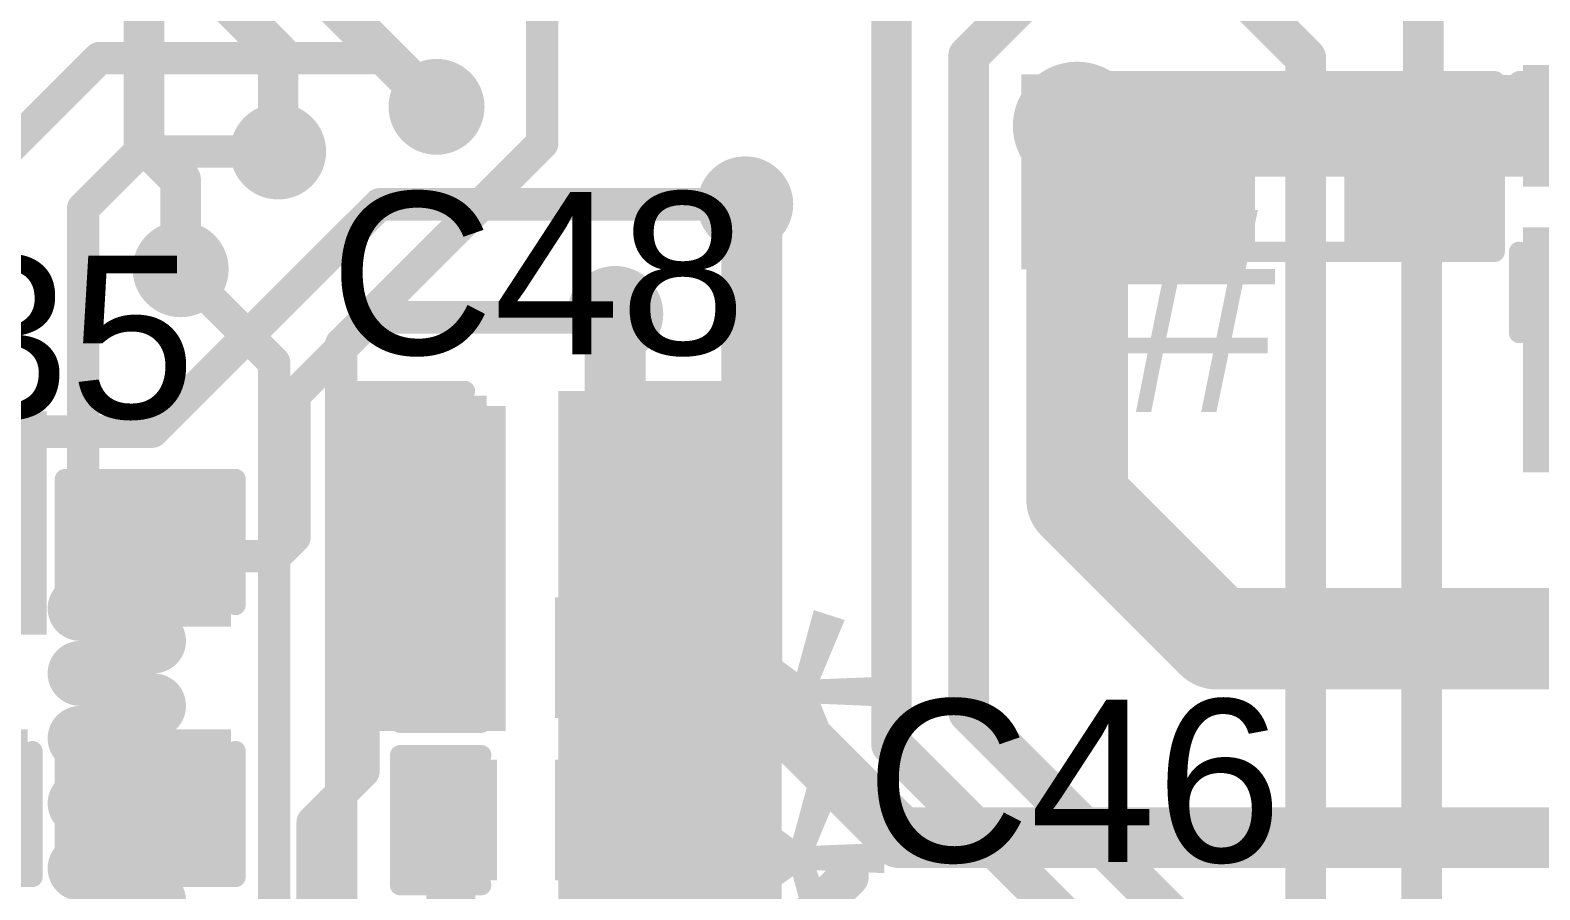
# Model space of a CAD drawing. Header units: millimetres. Extents: x -0.43 to 2.06, y -0.4 to 2.49.
# Drawn here: x 0.823 to 1.1946, y 1.9252 to 2.1369 of the extents above; entities that cross this region are included whole.
import ezdxf

# ---------------------------------------------------------------- set-up
doc = ezdxf.new("R2010")
doc.units = ezdxf.units.MM
doc.header["$MEASUREMENT"] = 0
for name, color, linetype in [('BottomLayer', 5, 'Continuous'), ('BottomSolder', 6, 'Continuous'), ('TopLayer', 1, 'Continuous'), ('TopOverlay', 2, 'Continuous'), ('TopPaste', 8, 'Continuous'), ('TopSolder', 216, 'Continuous'), ('ViaHoleLayer', 16, 'Continuous')]:
    doc.layers.add(name, color=color, linetype=linetype)
doc.styles.add('Arial', font='', dxfattribs={"height": 0.2})
doc.styles.get('Arial').set_extended_font_data('Arial')

# ---------------------------------------------------------------- blocks, each defined once
blk = doc.blocks.new('RES_0603_80')
at = {"layer": 'TopLayer'}
for points in [[(-0.015, 0.0175), (-0.015, -0.0175), (-0.045, -0.0175), (-0.045, 0.0175)], [(0.045, 0.0175), (0.045, -0.0175), (0.015, -0.0175), (0.015, 0.0175)]]:
    blk.add_hatch(color=1, dxfattribs=at).paths.add_polyline_path(points)
at = {"layer": 'TopPaste'}
for points in [[(-0.015, 0.0175), (-0.015, -0.0175), (-0.045, -0.0175), (-0.045, 0.0175)], [(0.045, 0.0175), (0.045, -0.0175), (0.015, -0.0175), (0.015, 0.0175)]]:
    blk.add_hatch(color=8, dxfattribs=at).paths.add_polyline_path(points)
at = {"layer": 'TopSolder'}
for points in [[(-0.011, 0.0215), (-0.011, -0.0215), (-0.049, -0.0215), (-0.049, 0.0215)], [(0.049, 0.0215), (0.049, -0.0215), (0.011, -0.0215), (0.011, 0.0215)]]:
    blk.add_hatch(color=216, dxfattribs=at).paths.add_polyline_path(points)
at = {"layer": 'TopOverlay', "const_width": 0.005}
for points in [[(0.048, 0.021), (-0.048, 0.021)], [(-0.048, 0.021), (-0.048, -0.021)], [(0.048, 0.021), (0.048, -0.021)], [(0.048, -0.021), (-0.048, -0.021)]]:
    blk.add_lwpolyline(points, dxfattribs=at)
at = {"layer": 'TopOverlay', "const_width": 0.0025}
for points in [[(-0.04925, 0.021, 1), (-0.04675, 0.021, 1)], [(-0.04925, 0.021, 1), (-0.04675, 0.021, 1)], [(0.04675, 0.021, 1), (0.04925, 0.021, 1)], [(0.04675, 0.021, 1), (0.04925, 0.021, 1)], [(-0.04925, -0.021, 1), (-0.04675, -0.021, 1)], [(-0.04925, -0.021, 1), (-0.04675, -0.021, 1)], [(0.04675, -0.021, 1), (0.04925, -0.021, 1)], [(0.04675, -0.021, 1), (0.04925, -0.021, 1)]]:
    blk.add_lwpolyline(points, format="xyb", close=True, dxfattribs=at)
blk = doc.blocks.new('CAP_0402_110')
at = {"layer": 'TopLayer'}
for points in [[(-0.0275, -0.0125), (-0.0275, 0.0125), (-0.0095, 0.0125), (-0.0095, -0.0125)], [(0.0095, -0.0125), (0.0095, 0.0125), (0.0275, 0.0125), (0.0275, -0.0125)]]:
    blk.add_hatch(color=1, dxfattribs=at).paths.add_polyline_path(points)
at = {"layer": 'TopPaste'}
for points in [[(-0.0275, -0.0125), (-0.0275, 0.0125), (-0.0095, 0.0125), (-0.0095, -0.0125)], [(0.0095, -0.0125), (0.0095, 0.0125), (0.0275, 0.0125), (0.0275, -0.0125)]]:
    blk.add_hatch(color=8, dxfattribs=at).paths.add_polyline_path(points)
at = {"layer": 'TopSolder'}
for points in [[(-0.02986, -0.01486), (-0.02986, 0.01486), (-0.00714, 0.01486), (-0.00714, -0.01486)], [(0.00714, -0.01486), (0.00714, 0.01486), (0.02986, 0.01486), (0.02986, -0.01486)]]:
    blk.add_hatch(color=216, dxfattribs=at).paths.add_polyline_path(points)
at = {"layer": 'TopOverlay', "const_width": 0.005}
for points in [[(-0.031, -0.016), (-0.031, 0.016)], [(-0.031, 0.016), (-0.011, 0.016)], [(0.011, 0.016), (0.031, 0.016)], [(0.031, -0.016), (0.031, 0.016)], [(-0.031, -0.016), (-0.011, -0.016)], [(0.011, -0.016), (0.031, -0.016)]]:
    blk.add_lwpolyline(points, dxfattribs=at)
at = {"layer": 'TopOverlay', "const_width": 0.0025}
for points in [[(-0.03225, 0.016, 1), (-0.02975, 0.016, 1)], [(-0.03225, 0.016, 1), (-0.02975, 0.016, 1)], [(-0.01225, 0.016, 1), (-0.00975, 0.016, 1)], [(0.00975, 0.016, 1), (0.01225, 0.016, 1)], [(0.02975, 0.016, 1), (0.03225, 0.016, 1)], [(0.02975, 0.016, 1), (0.03225, 0.016, 1)], [(-0.03225, -0.016, 1), (-0.02975, -0.016, 1)], [(-0.03225, -0.016, 1), (-0.02975, -0.016, 1)], [(-0.01225, -0.016, 1), (-0.00975, -0.016, 1)], [(0.00975, -0.016, 1), (0.01225, -0.016, 1)], [(0.02975, -0.016, 1), (0.03225, -0.016, 1)], [(0.02975, -0.016, 1), (0.03225, -0.016, 1)]]:
    blk.add_lwpolyline(points, format="xyb", close=True, dxfattribs=at)
blk = doc.blocks.new('CAP_0603_111')
at = {"layer": 'TopLayer'}
for points in [[(-0.015, 0.0175), (-0.015, -0.0175), (-0.045, -0.0175), (-0.045, 0.0175)], [(0.045, 0.0175), (0.045, -0.0175), (0.015, -0.0175), (0.015, 0.0175)]]:
    blk.add_hatch(color=1, dxfattribs=at).paths.add_polyline_path(points)
at = {"layer": 'TopPaste'}
for points in [[(-0.015, 0.0175), (-0.015, -0.0175), (-0.045, -0.0175), (-0.045, 0.0175)], [(0.045, 0.0175), (0.045, -0.0175), (0.015, -0.0175), (0.015, 0.0175)]]:
    blk.add_hatch(color=8, dxfattribs=at).paths.add_polyline_path(points)
at = {"layer": 'TopSolder'}
for points in [[(-0.01264, 0.01986), (-0.01264, -0.01986), (-0.04736, -0.01986), (-0.04736, 0.01986)], [(0.04736, 0.01986), (0.04736, -0.01986), (0.01264, -0.01986), (0.01264, 0.01986)]]:
    blk.add_hatch(color=216, dxfattribs=at).paths.add_polyline_path(points)
at = {"layer": 'TopOverlay', "const_width": 0.005}
for points in [[(-0.049, -0.021), (-0.049, 0.021)], [(-0.049, 0.021), (-0.018, 0.021)], [(0.018, 0.021), (0.049, 0.021)], [(0.049, -0.021), (0.049, 0.021)], [(-0.049, -0.021), (-0.018, -0.021)], [(0.018, -0.021), (0.049, -0.021)]]:
    blk.add_lwpolyline(points, dxfattribs=at)
at = {"layer": 'TopOverlay', "const_width": 0.0025}
for points in [[(-0.05025, 0.021, 1), (-0.04775, 0.021, 1)], [(-0.05025, 0.021, 1), (-0.04775, 0.021, 1)], [(-0.01925, 0.021, 1), (-0.01675, 0.021, 1)], [(0.01675, 0.021, 1), (0.01925, 0.021, 1)], [(0.04775, 0.021, 1), (0.05025, 0.021, 1)], [(0.04775, 0.021, 1), (0.05025, 0.021, 1)], [(-0.05025, -0.021, 1), (-0.04775, -0.021, 1)], [(-0.05025, -0.021, 1), (-0.04775, -0.021, 1)], [(-0.01925, -0.021, 1), (-0.01675, -0.021, 1)], [(0.01675, -0.021, 1), (0.01925, -0.021, 1)], [(0.04775, -0.021, 1), (0.05025, -0.021, 1)], [(0.04775, -0.021, 1), (0.05025, -0.021, 1)]]:
    blk.add_lwpolyline(points, format="xyb", close=True, dxfattribs=at)
blk = doc.blocks.new('CAP_0402_112')
at = {"layer": 'TopLayer'}
for points in [[(-0.0275, -0.0125), (-0.0275, 0.0125), (-0.0095, 0.0125), (-0.0095, -0.0125)], [(0.0095, -0.0125), (0.0095, 0.0125), (0.0275, 0.0125), (0.0275, -0.0125)]]:
    blk.add_hatch(color=1, dxfattribs=at).paths.add_polyline_path(points)
at = {"layer": 'TopPaste'}
for points in [[(-0.0275, -0.0125), (-0.0275, 0.0125), (-0.0095, 0.0125), (-0.0095, -0.0125)], [(0.0095, -0.0125), (0.0095, 0.0125), (0.0275, 0.0125), (0.0275, -0.0125)]]:
    blk.add_hatch(color=8, dxfattribs=at).paths.add_polyline_path(points)
at = {"layer": 'TopSolder'}
for points in [[(-0.02986, -0.01486), (-0.02986, 0.01486), (-0.00714, 0.01486), (-0.00714, -0.01486)], [(0.00714, -0.01486), (0.00714, 0.01486), (0.02986, 0.01486), (0.02986, -0.01486)]]:
    blk.add_hatch(color=216, dxfattribs=at).paths.add_polyline_path(points)
at = {"layer": 'TopOverlay', "const_width": 0.005}
for points in [[(-0.031, -0.016), (-0.031, 0.016)], [(-0.031, 0.016), (-0.011, 0.016)], [(0.011, 0.016), (0.031, 0.016)], [(0.031, -0.016), (0.031, 0.016)], [(-0.031, -0.016), (-0.011, -0.016)], [(0.011, -0.016), (0.031, -0.016)]]:
    blk.add_lwpolyline(points, dxfattribs=at)
at = {"layer": 'TopOverlay', "const_width": 0.0025}
for points in [[(-0.03225, 0.016, 1), (-0.02975, 0.016, 1)], [(-0.03225, 0.016, 1), (-0.02975, 0.016, 1)], [(-0.01225, 0.016, 1), (-0.00975, 0.016, 1)], [(0.00975, 0.016, 1), (0.01225, 0.016, 1)], [(0.02975, 0.016, 1), (0.03225, 0.016, 1)], [(0.02975, 0.016, 1), (0.03225, 0.016, 1)], [(-0.03225, -0.016, 1), (-0.02975, -0.016, 1)], [(-0.03225, -0.016, 1), (-0.02975, -0.016, 1)], [(-0.01225, -0.016, 1), (-0.00975, -0.016, 1)], [(0.00975, -0.016, 1), (0.01225, -0.016, 1)], [(0.02975, -0.016, 1), (0.03225, -0.016, 1)], [(0.02975, -0.016, 1), (0.03225, -0.016, 1)]]:
    blk.add_lwpolyline(points, format="xyb", close=True, dxfattribs=at)
blk = doc.blocks.new('CAP_0603_124')
at = {"layer": 'TopLayer'}
for points in [[(-0.015, 0.0175), (-0.015, -0.0175), (-0.045, -0.0175), (-0.045, 0.0175)], [(0.045, 0.0175), (0.045, -0.0175), (0.015, -0.0175), (0.015, 0.0175)]]:
    blk.add_hatch(color=1, dxfattribs=at).paths.add_polyline_path(points)
at = {"layer": 'TopPaste'}
for points in [[(-0.015, 0.0175), (-0.015, -0.0175), (-0.045, -0.0175), (-0.045, 0.0175)], [(0.045, 0.0175), (0.045, -0.0175), (0.015, -0.0175), (0.015, 0.0175)]]:
    blk.add_hatch(color=8, dxfattribs=at).paths.add_polyline_path(points)
at = {"layer": 'TopSolder'}
for points in [[(-0.01264, 0.01986), (-0.01264, -0.01986), (-0.04736, -0.01986), (-0.04736, 0.01986)], [(0.04736, 0.01986), (0.04736, -0.01986), (0.01264, -0.01986), (0.01264, 0.01986)]]:
    blk.add_hatch(color=216, dxfattribs=at).paths.add_polyline_path(points)
at = {"layer": 'TopOverlay', "const_width": 0.005}
for points in [[(-0.049, 0.021), (-0.049, -0.021)], [(-0.049, 0.021), (-0.018, 0.021)], [(0.018, 0.021), (0.049, 0.021)], [(0.049, 0.021), (0.049, -0.021)], [(-0.049, -0.021), (-0.018, -0.021)], [(0.018, -0.021), (0.049, -0.021)]]:
    blk.add_lwpolyline(points, dxfattribs=at)
at = {"layer": 'TopOverlay', "const_width": 0.0025}
for points in [[(-0.05025, 0.021, 1), (-0.04775, 0.021, 1)], [(-0.05025, 0.021, 1), (-0.04775, 0.021, 1)], [(-0.01925, 0.021, 1), (-0.01675, 0.021, 1)], [(0.01675, 0.021, 1), (0.01925, 0.021, 1)], [(0.04775, 0.021, 1), (0.05025, 0.021, 1)], [(0.04775, 0.021, 1), (0.05025, 0.021, 1)], [(-0.05025, -0.021, 1), (-0.04775, -0.021, 1)], [(-0.05025, -0.021, 1), (-0.04775, -0.021, 1)], [(-0.01925, -0.021, 1), (-0.01675, -0.021, 1)], [(0.01675, -0.021, 1), (0.01925, -0.021, 1)], [(0.04775, -0.021, 1), (0.05025, -0.021, 1)], [(0.04775, -0.021, 1), (0.05025, -0.021, 1)]]:
    blk.add_lwpolyline(points, format="xyb", close=True, dxfattribs=at)
blk = doc.blocks.new('CAP_0603_127')
at = {"layer": 'TopLayer'}
for points in [[(-0.015, 0.0175), (-0.015, -0.0175), (-0.045, -0.0175), (-0.045, 0.0175)], [(0.045, 0.0175), (0.045, -0.0175), (0.015, -0.0175), (0.015, 0.0175)]]:
    blk.add_hatch(color=1, dxfattribs=at).paths.add_polyline_path(points)
at = {"layer": 'TopPaste'}
for points in [[(-0.015, 0.0175), (-0.015, -0.0175), (-0.045, -0.0175), (-0.045, 0.0175)], [(0.045, 0.0175), (0.045, -0.0175), (0.015, -0.0175), (0.015, 0.0175)]]:
    blk.add_hatch(color=8, dxfattribs=at).paths.add_polyline_path(points)
at = {"layer": 'TopSolder'}
for points in [[(-0.01264, 0.01986), (-0.01264, -0.01986), (-0.04736, -0.01986), (-0.04736, 0.01986)], [(0.04736, 0.01986), (0.04736, -0.01986), (0.01264, -0.01986), (0.01264, 0.01986)]]:
    blk.add_hatch(color=216, dxfattribs=at).paths.add_polyline_path(points)
at = {"layer": 'TopOverlay', "const_width": 0.005}
for points in [[(-0.049, 0.021), (-0.049, -0.021)], [(-0.049, 0.021), (-0.018, 0.021)], [(0.018, 0.021), (0.049, 0.021)], [(0.049, 0.021), (0.049, -0.021)], [(-0.049, -0.021), (-0.018, -0.021)], [(0.018, -0.021), (0.049, -0.021)]]:
    blk.add_lwpolyline(points, dxfattribs=at)
at = {"layer": 'TopOverlay', "const_width": 0.0025}
for points in [[(-0.05025, 0.021, 1), (-0.04775, 0.021, 1)], [(-0.05025, 0.021, 1), (-0.04775, 0.021, 1)], [(-0.01925, 0.021, 1), (-0.01675, 0.021, 1)], [(0.01675, 0.021, 1), (0.01925, 0.021, 1)], [(0.04775, 0.021, 1), (0.05025, 0.021, 1)], [(0.04775, 0.021, 1), (0.05025, 0.021, 1)], [(-0.05025, -0.021, 1), (-0.04775, -0.021, 1)], [(-0.05025, -0.021, 1), (-0.04775, -0.021, 1)], [(-0.01925, -0.021, 1), (-0.01675, -0.021, 1)], [(0.01675, -0.021, 1), (0.01925, -0.021, 1)], [(0.04775, -0.021, 1), (0.05025, -0.021, 1)], [(0.04775, -0.021, 1), (0.05025, -0.021, 1)]]:
    blk.add_lwpolyline(points, format="xyb", close=True, dxfattribs=at)
blk = doc.blocks.new('CAP_0402_139')
at = {"layer": 'TopLayer'}
for points in [[(-0.0275, -0.0125), (-0.0275, 0.0125), (-0.0095, 0.0125), (-0.0095, -0.0125)], [(0.0095, -0.0125), (0.0095, 0.0125), (0.0275, 0.0125), (0.0275, -0.0125)]]:
    blk.add_hatch(color=1, dxfattribs=at).paths.add_polyline_path(points)
at = {"layer": 'TopPaste'}
for points in [[(-0.0275, -0.0125), (-0.0275, 0.0125), (-0.0095, 0.0125), (-0.0095, -0.0125)], [(0.0095, -0.0125), (0.0095, 0.0125), (0.0275, 0.0125), (0.0275, -0.0125)]]:
    blk.add_hatch(color=8, dxfattribs=at).paths.add_polyline_path(points)
at = {"layer": 'TopSolder'}
for points in [[(-0.02986, -0.01486), (-0.02986, 0.01486), (-0.00714, 0.01486), (-0.00714, -0.01486)], [(0.00714, -0.01486), (0.00714, 0.01486), (0.02986, 0.01486), (0.02986, -0.01486)]]:
    blk.add_hatch(color=216, dxfattribs=at).paths.add_polyline_path(points)
at = {"layer": 'TopOverlay', "const_width": 0.005}
for points in [[(-0.031, -0.016), (-0.031, 0.016)], [(-0.011, 0.016), (-0.031, 0.016)], [(0.031, 0.016), (0.011, 0.016)], [(0.031, -0.016), (0.031, 0.016)], [(-0.011, -0.016), (-0.031, -0.016)], [(0.031, -0.016), (0.011, -0.016)]]:
    blk.add_lwpolyline(points, dxfattribs=at)
at = {"layer": 'TopOverlay', "const_width": 0.0025}
for points in [[(-0.03225, 0.016, 1), (-0.02975, 0.016, 1)], [(-0.03225, 0.016, 1), (-0.02975, 0.016, 1)], [(-0.01225, 0.016, 1), (-0.00975, 0.016, 1)], [(0.00975, 0.016, 1), (0.01225, 0.016, 1)], [(0.02975, 0.016, 1), (0.03225, 0.016, 1)], [(0.02975, 0.016, 1), (0.03225, 0.016, 1)], [(-0.03225, -0.016, 1), (-0.02975, -0.016, 1)], [(-0.03225, -0.016, 1), (-0.02975, -0.016, 1)], [(-0.01225, -0.016, 1), (-0.00975, -0.016, 1)], [(0.00975, -0.016, 1), (0.01225, -0.016, 1)], [(0.02975, -0.016, 1), (0.03225, -0.016, 1)], [(0.02975, -0.016, 1), (0.03225, -0.016, 1)]]:
    blk.add_lwpolyline(points, format="xyb", close=True, dxfattribs=at)

msp = doc.modelspace()

# ---------------------------------------------------------------- hatches: boundary and pattern name
at = {"layer": 'BottomLayer'}
h = msp.add_hatch(color=5, dxfattribs=at)
edge = h.paths.add_edge_path()
edge.add_arc((0.923, 2.118), 0.01181, 0, 360)
h = msp.add_hatch(color=5, dxfattribs=at)
edge = h.paths.add_edge_path()
edge.add_arc((1.08069, 2.11331), 0.01181, 0, 360)
h = msp.add_hatch(color=5, dxfattribs=at)
edge = h.paths.add_edge_path()
edge.add_arc((0.884, 2.107), 0.01181, 0, 360)
h = msp.add_hatch(color=5, dxfattribs=at)
edge = h.paths.add_edge_path()
edge.add_arc((0.999, 2.094), 0.01181, 0, 360)
h = msp.add_hatch(color=5, dxfattribs=at)
edge = h.paths.add_edge_path()
edge.add_arc((0.86, 2.078), 0.01181, 0, 360)
msp.add_hatch(color=5, dxfattribs=at).paths.add_polyline_path([(1.19051, 2.028), (1.302, 2.028), (1.302, 2.08831), (1.19051, 2.08831)])
h = msp.add_hatch(color=5, dxfattribs=at)
edge = h.paths.add_edge_path()
edge.add_arc((0.967, 2.067), 0.01181, 0, 360)
at = {"layer": 'BottomSolder'}
h = msp.add_hatch(color=6, dxfattribs=at)
edge = h.paths.add_edge_path()
edge.add_arc((1.08069, 2.11331), 0.01581, 0, 360)
h = msp.add_hatch(color=6, dxfattribs=at)
edge = h.paths.add_edge_path()
edge.add_arc((1.207, 2.047), 0.01581, 0, 360)
at = {"layer": 'TopLayer'}
h = msp.add_hatch(color=1, dxfattribs=at)
edge = h.paths.add_edge_path()
edge.add_arc((0.923, 2.118), 0.01181, 0, 360)
for points in [[(1.067, 2.078), (1.122, 2.078), (1.122, 2.126), (1.067, 2.126)], [(1.19051, 2.09831), (1.26051, 2.09831), (1.26051, 2.12831), (1.19051, 2.12831)], [(1.19051, 2.028), (1.522, 2.028), (1.522, 2.08831), (1.19051, 2.08831)], [(0.953, 1.83), (1.008, 1.83), (1.008, 2.048), (0.953, 2.048)], [(0.901, 1.96431), (0.94, 1.96431), (0.94, 2.04431), (0.901, 2.04431)], [(0.782, 1.988), (0.827, 1.988), (0.827, 2.043), (0.782, 2.043)]]:
    msp.add_hatch(color=1, dxfattribs=at).paths.add_polyline_path(points)
h = msp.add_hatch(color=1, dxfattribs=at)
edge = h.paths.add_edge_path()
edge.add_arc((1.08069, 2.11331), 0.01181, 0, 360)
h = msp.add_hatch(color=1, dxfattribs=at)
edge = h.paths.add_edge_path()
edge.add_arc((0.884, 2.107), 0.01181, 0, 360)
h = msp.add_hatch(color=1, dxfattribs=at)
edge = h.paths.add_edge_path()
edge.add_arc((0.999, 2.094), 0.01181, 0, 360)
h = msp.add_hatch(color=1, dxfattribs=at)
edge = h.paths.add_edge_path()
edge.add_arc((0.86, 2.078), 0.01181, 0, 360)
h = msp.add_hatch(color=1, dxfattribs=at)
edge = h.paths.add_edge_path()
edge.add_arc((0.967, 2.067), 0.01181, 0, 360)
at = {"layer": 'TopSolder'}
h = msp.add_hatch(color=216, dxfattribs=at)
edge = h.paths.add_edge_path()
edge.add_arc((1.08069, 2.11331), 0.01581, 0, 360)
h = msp.add_hatch(color=216, dxfattribs=at)
edge = h.paths.add_edge_path()
edge.add_arc((1.207, 2.047), 0.01581, 0, 360)
at = {"layer": 'ViaHoleLayer'}
h = msp.add_hatch(color=16, dxfattribs=at)
edge = h.paths.add_edge_path()
edge.add_arc((0.923, 2.118), 0.00591, 0, 360)
h = msp.add_hatch(color=16, dxfattribs=at)
edge = h.paths.add_edge_path()
edge.add_arc((1.08069, 2.11331), 0.00591, 0, 360)
h = msp.add_hatch(color=16, dxfattribs=at)
edge = h.paths.add_edge_path()
edge.add_arc((0.884, 2.107), 0.00591, 0, 360)
h = msp.add_hatch(color=16, dxfattribs=at)
edge = h.paths.add_edge_path()
edge.add_arc((0.999, 2.094), 0.00591, 0, 360)
h = msp.add_hatch(color=16, dxfattribs=at)
edge = h.paths.add_edge_path()
edge.add_arc((0.86, 2.078), 0.00591, 0, 360)
h = msp.add_hatch(color=16, dxfattribs=at)
edge = h.paths.add_edge_path()
edge.add_arc((0.967, 2.067), 0.00591, 0, 360)

# ---------------------------------------------------------------- linework, layer by layer
at = {"layer": 'BottomLayer'}
for points, const_width in [([(0.949, 2.109), (0.949, 2.144)], 0.008), ([(0.81625, 2.10625), (0.84, 2.13)], 0.008), ([(0.84, 2.13), (0.9105, 2.13)], 0.008), ([(0.9105, 2.13), (0.9225, 2.118)], 0.008), ([(1.08069, 2.02131), (1.08069, 2.11331)], 0.025), ([(1.08069, 2.11331), (1.22051, 2.11331)], 0.025), ([(0.9225, 2.118), (0.923, 2.118)], 0.008), ([(0.8995, 2.0595), (0.949, 2.109)], 0.008), ([(0.836, 2.093), (0.85, 2.107)], 0.008), ([(0.85, 2.107), (0.884, 2.107)], 0.008), ([(0.999, 2.094), (1.00065, 2.09235)], 0.015), ([(0.836, 2.03809), (0.836, 2.093)], 0.008), ([(1.00065, 1.97435), (1.00065, 2.09235)], 0.015), ([(0.86, 2.078), (0.883, 2.055)], 0.008), ([(0.967, 1.917), (0.967, 2.065)], 0.015), ([(0.8995, 1.0055), (0.8995, 2.0595)], 0.008), ([(0.883, 1.44613), (0.883, 2.055)], 0.008), ([(0.836, 2.01446), (0.836, 2.03809)], 0.008), ([(1.08069, 2.02131), (1.115, 1.987)], 0.025), ([(0.844, 2.00646), (0.85331, 2.00646)], 0.008), ([(0.83525, 1.99846), (0.85331, 1.99846)], 0.008), ([(1.115, 1.987), (1.303, 1.987)], 0.025), ([(0.83525, 1.99046), (0.85331, 1.99046)], 0.008), ([(0.83525, 1.98246), (0.85331, 1.98246)], 0.008), ([(1.00065, 1.97435), (1.004, 1.971)], 0.015), ([(0.83525, 1.97446), (0.85331, 1.97446)], 0.008), ([(1.004, 1.971), (1.004, 1.971)], 0.015), ([(1.004, 1.971), (1.037, 1.938)], 0.015), ([(0.83525, 1.96646), (0.85331, 1.96646)], 0.008), ([(0.83525, 1.95846), (0.85331, 1.95846)], 0.008), ([(0.83525, 1.95046), (0.85331, 1.95046)], 0.008), ([(0.83525, 1.94246), (0.85331, 1.94246)], 0.008), ([(1.037, 1.938), (1.291, 1.938)], 0.015), ([(0.83525, 1.93446), (0.85331, 1.93446)], 0.008), ([(0.83525, 1.92646), (0.85331, 1.92646)], 0.008)]:
    msp.add_lwpolyline(points, dxfattribs=dict(at, const_width=const_width))
for points, const_width in [([(0.838, 2.13, 1), (0.842, 2.13, 1)], 0.004), ([(0.838, 2.13, 1), (0.842, 2.13, 1)], 0.004), ([(0.9085, 2.13, 1), (0.9125, 2.13, 1)], 0.004), ([(0.9085, 2.13, 1), (0.9125, 2.13, 1)], 0.004), ([(1.07444, 2.11331, 1), (1.08694, 2.11331, 1)], 0.0125), ([(1.07444, 2.11331, 1), (1.08694, 2.11331, 1)], 0.0125), ([(0.9205, 2.118, 1), (0.9245, 2.118, 1)], 0.004), ([(0.9205, 2.118, 1), (0.9245, 2.118, 1)], 0.004), ([(0.921, 2.118, 1), (0.925, 2.118, 1)], 0.004), ([(0.947, 2.109, 1), (0.951, 2.109, 1)], 0.004), ([(0.947, 2.109, 1), (0.951, 2.109, 1)], 0.004), ([(0.848, 2.107, 1), (0.852, 2.107, 1)], 0.004), ([(0.848, 2.107, 1), (0.852, 2.107, 1)], 0.004), ([(0.882, 2.107, 1), (0.886, 2.107, 1)], 0.004), ([(0.99525, 2.094, 1), (1.00275, 2.094, 1)], 0.0075), ([(0.834, 2.093, 1), (0.838, 2.093, 1)], 0.004), ([(0.834, 2.093, 1), (0.838, 2.093, 1)], 0.004), ([(0.9969, 2.09235, 1), (1.0044, 2.09235, 1)], 0.0075), ([(0.9969, 2.09235, 1), (1.0044, 2.09235, 1)], 0.0075), ([(0.858, 2.078, 1), (0.862, 2.078, 1)], 0.004), ([(0.96325, 2.065, 1), (0.97075, 2.065, 1)], 0.0075), ([(0.8975, 2.0595, 1), (0.9015, 2.0595, 1)], 0.004), ([(0.8975, 2.0595, 1), (0.9015, 2.0595, 1)], 0.004), ([(0.881, 2.055, 1), (0.885, 2.055, 1)], 0.004), ([(0.881, 2.055, 1), (0.885, 2.055, 1)], 0.004), ([(0.834, 2.03809, 1), (0.838, 2.03809, 1)], 0.004), ([(0.834, 2.03809, 1), (0.838, 2.03809, 1)], 0.004), ([(1.07444, 2.02131, 1), (1.08694, 2.02131, 1)], 0.0125), ([(1.07444, 2.02131, 1), (1.08694, 2.02131, 1)], 0.0125), ([(0.834, 2.01446, 1), (0.838, 2.01446, 1)], 0.004), ([(0.834, 2.01446, 1), (0.838, 2.01446, 1)], 0.004), ([(0.842, 2.00646, 1), (0.846, 2.00646, 1)], 0.004), ([(0.842, 2.00646, 1), (0.846, 2.00646, 1)], 0.004), ([(0.85131, 2.00646, 1), (0.85531, 2.00646, 1)], 0.004), ([(0.85131, 2.00646, 1), (0.85531, 2.00646, 1)], 0.004), ([(0.83325, 1.99846, 1), (0.83725, 1.99846, 1)], 0.004), ([(0.83325, 1.99846, 1), (0.83725, 1.99846, 1)], 0.004), ([(0.85131, 1.99846, 1), (0.85531, 1.99846, 1)], 0.004), ([(0.85131, 1.99846, 1), (0.85531, 1.99846, 1)], 0.004), ([(1.10875, 1.987, 1), (1.12125, 1.987, 1)], 0.0125), ([(1.10875, 1.987, 1), (1.12125, 1.987, 1)], 0.0125), ([(0.83325, 1.99046, 1), (0.83725, 1.99046, 1)], 0.004), ([(0.83325, 1.99046, 1), (0.83725, 1.99046, 1)], 0.004), ([(0.85131, 1.99046, 1), (0.85531, 1.99046, 1)], 0.004), ([(0.85131, 1.99046, 1), (0.85531, 1.99046, 1)], 0.004), ([(0.83325, 1.98246, 1), (0.83725, 1.98246, 1)], 0.004), ([(0.83325, 1.98246, 1), (0.83725, 1.98246, 1)], 0.004), ([(0.85131, 1.98246, 1), (0.85531, 1.98246, 1)], 0.004), ([(0.85131, 1.98246, 1), (0.85531, 1.98246, 1)], 0.004), ([(0.9969, 1.97435, 1), (1.0044, 1.97435, 1)], 0.0075), ([(0.9969, 1.97435, 1), (1.0044, 1.97435, 1)], 0.0075), ([(0.83325, 1.97446, 1), (0.83725, 1.97446, 1)], 0.004), ([(0.83325, 1.97446, 1), (0.83725, 1.97446, 1)], 0.004), ([(0.85131, 1.97446, 1), (0.85531, 1.97446, 1)], 0.004), ([(0.85131, 1.97446, 1), (0.85531, 1.97446, 1)], 0.004), ([(1.00025, 1.971, 1), (1.00775, 1.971, 1)], 0.0075), ([(1.00025, 1.971, 1), (1.00775, 1.971, 1)], 0.0075), ([(1.00025, 1.971, 1), (1.00775, 1.971, 1)], 0.0075), ([(1.00025, 1.971, 1), (1.00775, 1.971, 1)], 0.0075), ([(0.83325, 1.96646, 1), (0.83725, 1.96646, 1)], 0.004), ([(0.83325, 1.96646, 1), (0.83725, 1.96646, 1)], 0.004), ([(0.85131, 1.96646, 1), (0.85531, 1.96646, 1)], 0.004), ([(0.85131, 1.96646, 1), (0.85531, 1.96646, 1)], 0.004), ([(0.83325, 1.95846, 1), (0.83725, 1.95846, 1)], 0.004), ([(0.83325, 1.95846, 1), (0.83725, 1.95846, 1)], 0.004), ([(0.85131, 1.95846, 1), (0.85531, 1.95846, 1)], 0.004), ([(0.85131, 1.95846, 1), (0.85531, 1.95846, 1)], 0.004), ([(0.83325, 1.95046, 1), (0.83725, 1.95046, 1)], 0.004), ([(0.83325, 1.95046, 1), (0.83725, 1.95046, 1)], 0.004), ([(0.85131, 1.95046, 1), (0.85531, 1.95046, 1)], 0.004), ([(0.85131, 1.95046, 1), (0.85531, 1.95046, 1)], 0.004), ([(0.83325, 1.94246, 1), (0.83725, 1.94246, 1)], 0.004), ([(0.83325, 1.94246, 1), (0.83725, 1.94246, 1)], 0.004), ([(0.85131, 1.94246, 1), (0.85531, 1.94246, 1)], 0.004), ([(0.85131, 1.94246, 1), (0.85531, 1.94246, 1)], 0.004), ([(1.03325, 1.938, 1), (1.04075, 1.938, 1)], 0.0075), ([(1.03325, 1.938, 1), (1.04075, 1.938, 1)], 0.0075), ([(0.83325, 1.93446, 1), (0.83725, 1.93446, 1)], 0.004), ([(0.83325, 1.93446, 1), (0.83725, 1.93446, 1)], 0.004), ([(0.85131, 1.93446, 1), (0.85531, 1.93446, 1)], 0.004), ([(0.85131, 1.93446, 1), (0.85531, 1.93446, 1)], 0.004), ([(0.83325, 1.92646, 1), (0.83725, 1.92646, 1)], 0.004), ([(0.83325, 1.92646, 1), (0.83725, 1.92646, 1)], 0.004), ([(0.85131, 1.92646, 1), (0.85531, 1.92646, 1)], 0.004), ([(0.85131, 1.92646, 1), (0.85531, 1.92646, 1)], 0.004)]:
    msp.add_lwpolyline(points, format="xyb", close=True, dxfattribs=dict(at, const_width=const_width))
at = {"layer": 'BottomLayer', "const_width": 0.008}
for points in [[(0.844, 2.00646, -0.414214), (0.836, 2.01446)], [(0.85331, 2.00646, -1), (0.85331, 1.99846)], [(0.83525, 1.99046, -1), (0.83525, 1.99846)], [(0.85331, 1.99046, -1), (0.85331, 1.98246)], [(0.83525, 1.97446, -1), (0.83525, 1.98246)], [(0.85331, 1.97446, -1), (0.85331, 1.96646)], [(0.83525, 1.95846, -1), (0.83525, 1.96646)], [(0.85331, 1.95846, -1), (0.85331, 1.95046)], [(0.83525, 1.94246, -1), (0.83525, 1.95046)], [(0.85331, 1.94246, -1), (0.85331, 1.93446)], [(0.83525, 1.92646, -1), (0.83525, 1.93446)], [(0.85331, 1.92646, -1), (0.85331, 1.91846)]]:
    msp.add_lwpolyline(points, format="xyb", dxfattribs=at)
at = {"layer": 'TopLayer'}
for points, const_width in [([(0.85098, 2.10902), (0.85098, 2.19933)], 0.01), ([(1.16594, 2.10374), (1.16594, 2.19933)], 0.01), ([(1.054, 2.13059), (1.0872, 2.1638)], 0.01), ([(1.10689, 2.16011), (1.137, 2.13)], 0.01), ([(0.89035, 2.15065), (0.923, 2.118)], 0.01), ([(1.035, 1.961), (1.035, 2.148)], 0.01), ([(0.87067, 2.14455), (0.884, 2.13122)], 0.01), ([(0.884, 2.104), (0.884, 2.13122)], 0.01), ([(1.054, 1.96887), (1.054, 2.13059)], 0.01), ([(1.137, 1.914), (1.137, 2.13)], 0.01), ([(1.08069, 2.11331), (1.081, 2.113)], 0.022), ([(1.10151, 2.10981), (1.10551, 2.10581)], 0.022), ([(1.10551, 2.10331), (1.10551, 2.10581)], 0.022), ([(0.85098, 2.10902), (0.86, 2.1)], 0.01), ([(1.16551, 2.10331), (1.16594, 2.10374)], 0.01), ([(1.16551, 1.91449), (1.16551, 2.10331)], 0.01), ([(0.86, 2.078), (0.86, 2.1)], 0.01), ([(0.853, 2.038), (0.909, 2.094)], 0.008), ([(0.909, 2.094), (0.999, 2.094)], 0.008), ([(0.888, 2.047), (0.90714, 2.06614)], 0.008), ([(0.90714, 2.06614), (0.96586, 2.06614)], 0.008), ([(0.888, 2.01199), (0.888, 2.047)], 0.008), ([(0.797, 2.038), (0.853, 2.038)], 0.008), ([(0.91751, 2.02831), (0.91751, 2.03731)], 0.008), ([(0.88331, 2.00731), (0.888, 2.01199)], 0.008), ([(0.905, 2.0108), (0.90651, 2.01231)], 0.008), ([(0.905, 1.95431), (0.905, 2.0108)], 0.008), ([(0.85251, 2.00731), (0.88331, 2.00731)], 0.008), ([(1.054, 1.96887), (1.217, 1.80587)], 0.01), ([(1.035, 1.961), (1.184, 1.812)], 0.01), ([(0.89251, 1.94182), (0.905, 1.95431)], 0.008), ([(0.85261, 1.94341), (0.85651, 1.94731)], 0.008), ([(0.85261, 1.82546), (0.85261, 1.94341)], 0.008), ([(0.89251, 1.82731), (0.89251, 1.94182)], 0.008), ([(0.92651, 1.90031), (0.92651, 1.93931)], 0.012)]:
    msp.add_lwpolyline(points, dxfattribs=dict(at, const_width=const_width))
for points, const_width in [([(0.8815, 2.13122, 1), (0.8865, 2.13122, 1)], 0.005), ([(0.8815, 2.13122, 1), (0.8865, 2.13122, 1)], 0.005), ([(1.0515, 2.13059, 1), (1.0565, 2.13059, 1)], 0.005), ([(1.0515, 2.13059, 1), (1.0565, 2.13059, 1)], 0.005), ([(1.1345, 2.13, 1), (1.1395, 2.13, 1)], 0.005), ([(1.1345, 2.13, 1), (1.1395, 2.13, 1)], 0.005), ([(0.9205, 2.118, 1), (0.9255, 2.118, 1)], 0.005), ([(1.07519, 2.11331, 1), (1.08619, 2.11331, 1)], 0.011), ([(1.0755, 2.113, 1), (1.0865, 2.113, 1)], 0.011), ([(1.09601, 2.10981, 1), (1.10701, 2.10981, 1)], 0.011), ([(1.10001, 2.10581, 1), (1.11101, 2.10581, 1)], 0.011), ([(1.10001, 2.10581, 1), (1.11101, 2.10581, 1)], 0.011), ([(0.84848, 2.10902, 1), (0.85348, 2.10902, 1)], 0.005), ([(0.84848, 2.10902, 1), (0.85348, 2.10902, 1)], 0.005), ([(1.10001, 2.10331, 1), (1.11101, 2.10331, 1)], 0.011), ([(0.8815, 2.104, 1), (0.8865, 2.104, 1)], 0.005), ([(1.16301, 2.10331, 1), (1.16801, 2.10331, 1)], 0.005), ([(1.16301, 2.10331, 1), (1.16801, 2.10331, 1)], 0.005), ([(1.16344, 2.10374, 1), (1.16844, 2.10374, 1)], 0.005), ([(1.16344, 2.10374, 1), (1.16844, 2.10374, 1)], 0.005), ([(0.8575, 2.1, 1), (0.8625, 2.1, 1)], 0.005), ([(0.8575, 2.1, 1), (0.8625, 2.1, 1)], 0.005), ([(0.907, 2.094, 1), (0.911, 2.094, 1)], 0.004), ([(0.907, 2.094, 1), (0.911, 2.094, 1)], 0.004), ([(0.997, 2.094, 1), (1.001, 2.094, 1)], 0.004), ([(0.8575, 2.078, 1), (0.8625, 2.078, 1)], 0.005), ([(0.90514, 2.06614, 1), (0.90914, 2.06614, 1)], 0.004), ([(0.90514, 2.06614, 1), (0.90914, 2.06614, 1)], 0.004), ([(0.96386, 2.06614, 1), (0.96786, 2.06614, 1)], 0.004), ([(0.886, 2.047, 1), (0.89, 2.047, 1)], 0.004), ([(0.886, 2.047, 1), (0.89, 2.047, 1)], 0.004), ([(0.851, 2.038, 1), (0.855, 2.038, 1)], 0.004), ([(0.851, 2.038, 1), (0.855, 2.038, 1)], 0.004), ([(0.91551, 2.03731, 1), (0.91951, 2.03731, 1)], 0.004), ([(0.91551, 2.02831, 1), (0.91951, 2.02831, 1)], 0.004), ([(0.886, 2.01199, 1), (0.89, 2.01199, 1)], 0.004), ([(0.886, 2.01199, 1), (0.89, 2.01199, 1)], 0.004), ([(0.903, 2.0108, 1), (0.907, 2.0108, 1)], 0.004), ([(0.903, 2.0108, 1), (0.907, 2.0108, 1)], 0.004), ([(0.90451, 2.01231, 1), (0.90851, 2.01231, 1)], 0.004), ([(0.85051, 2.00731, 1), (0.85451, 2.00731, 1)], 0.004), ([(0.88131, 2.00731, 1), (0.88531, 2.00731, 1)], 0.004), ([(0.88131, 2.00731, 1), (0.88531, 2.00731, 1)], 0.004), ([(1.0515, 1.96887, 1), (1.0565, 1.96887, 1)], 0.005), ([(1.0515, 1.96887, 1), (1.0565, 1.96887, 1)], 0.005), ([(1.0325, 1.961, 1), (1.0375, 1.961, 1)], 0.005), ([(1.0325, 1.961, 1), (1.0375, 1.961, 1)], 0.005), ([(0.903, 1.95431, 1), (0.907, 1.95431, 1)], 0.004), ([(0.903, 1.95431, 1), (0.907, 1.95431, 1)], 0.004), ([(0.85451, 1.94731, 1), (0.85851, 1.94731, 1)], 0.004), ([(0.85061, 1.94341, 1), (0.85461, 1.94341, 1)], 0.004), ([(0.85061, 1.94341, 1), (0.85461, 1.94341, 1)], 0.004), ([(0.89051, 1.94182, 1), (0.89451, 1.94182, 1)], 0.004), ([(0.89051, 1.94182, 1), (0.89451, 1.94182, 1)], 0.004), ([(0.92351, 1.93931, 1), (0.92951, 1.93931, 1)], 0.006)]:
    msp.add_lwpolyline(points, format="xyb", close=True, dxfattribs=dict(at, const_width=const_width))
at = {"layer": 'TopOverlay', "const_width": 0.01}
msp.add_lwpolyline([(1.00776, 1.91176), (1.02441, 1.92841)], dxfattribs=at)
at = {"layer": 'TopOverlay', "const_width": 0.005}
msp.add_lwpolyline([(1.02191, 1.92841, 1), (1.02691, 1.92841, 1)], format="xyb", close=True, dxfattribs=at)

# ---------------------------------------------------------------- block references
for name, p, rotation in [('RES_0603_80', (1.13551, 2.10331), 180), ('CAP_0402_139', (1.20551, 2.09331), 270), ('CAP_0603_127', (0.80251, 1.97731), 90), ('CAP_0603_124', (0.85251, 1.97731), 90)]:
    msp.add_blockref(name, p, dxfattribs=dict(rotation=rotation))
for name, p in [('CAP_0603_111', (0.948, 2.027)), ('CAP_0402_110', (0.94501, 1.98231)), ('CAP_0402_112', (0.94501, 1.94231))]:
    msp.add_blockref(name, p)

# ---------------------------------------------------------------- texts
at = {"layer": 'TopOverlay', "style": 'Arial'}
for s, p in [('C48', (0.89668, 2.05701)), ('C35', (0.7612, 2.04131)), ('C46', (1.02868, 1.93201))]:
    msp.add_text(s, height=0.04, dxfattribs=at).set_placement(p)
for s, height, rotation, p in [('#', 0.05, 360, (1.09089, 2.04284)), ('*', 0.08, 270, (0.95427, 1.99585)), ('*', 0.08, 270, (0.95327, 1.95485))]:
    msp.add_text(s, height=height, rotation=rotation, dxfattribs=at).set_placement(p)

doc.saveas('drawing.dxf')
